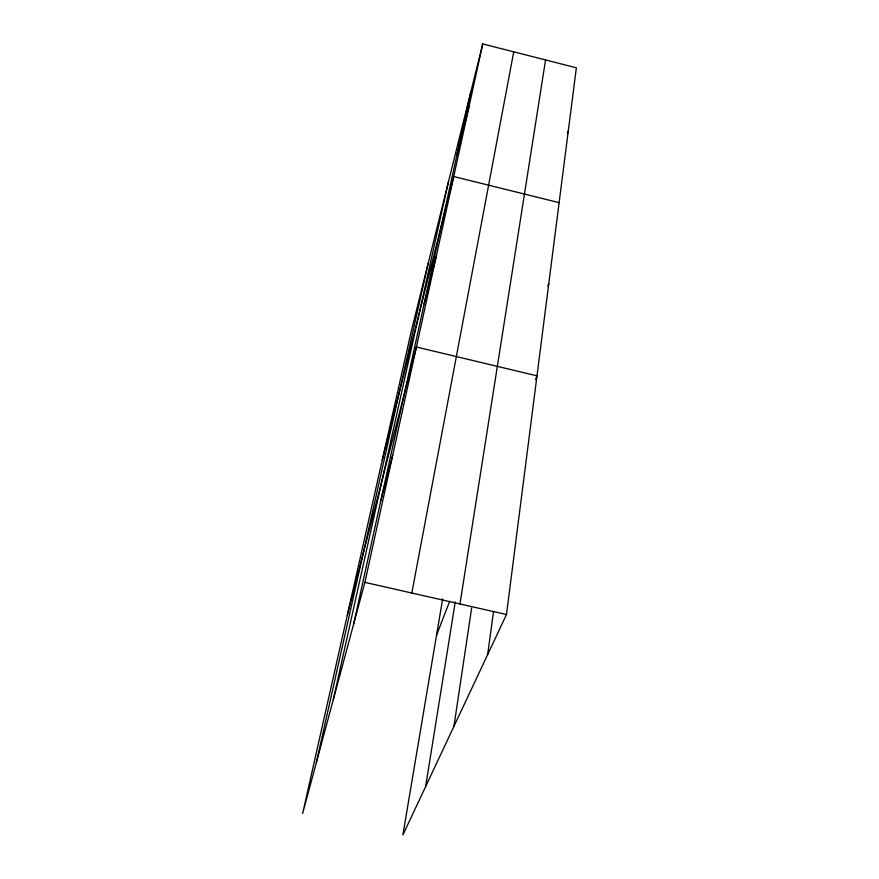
<?xml version="1.0" encoding="UTF-8"?>
<svg xmlns="http://www.w3.org/2000/svg" width="879" height="879" viewBox="0 0 879 879"><rect width="100%" height="100%" fill="white"/><g stroke="black" fill="none" stroke-linecap="round" stroke-linejoin="round"><path stroke-width="1.32" d="M442.664 598.874L402.857 835.05L506.48 614.531L576.36 67.782L482.747 43.95L411.207 331.526L302.64 813.471L364.884 582.37L482.747 43.95M487.658 654.58L493.526 611.432M453.927 726.384L471.66 607.938M459.97 603.961L545.562 59.937M425.634 786.584L455.256 601.928M411.822 593.028L513.732 51.839M353.567 624.409L470.814 91.921M333.284 699.706L448.301 182.414M316.297 762.752L428.238 263.107M457.003 154.638L469.089 106.348M382.31 459.849L453.729 176.536L559.121 202.653M424.107 304.057L436.314 256.097M347.326 615.146L416.404 347.007L536.992 375.838L535.52 379.629M380.838 500.536L392.693 455.344M567.384 133.817L568.241 131.268M547.87 286.027L548.782 283.51M436.533 635.253L449.652 601.357M364.884 582.37L506.48 614.531"/></g></svg>
